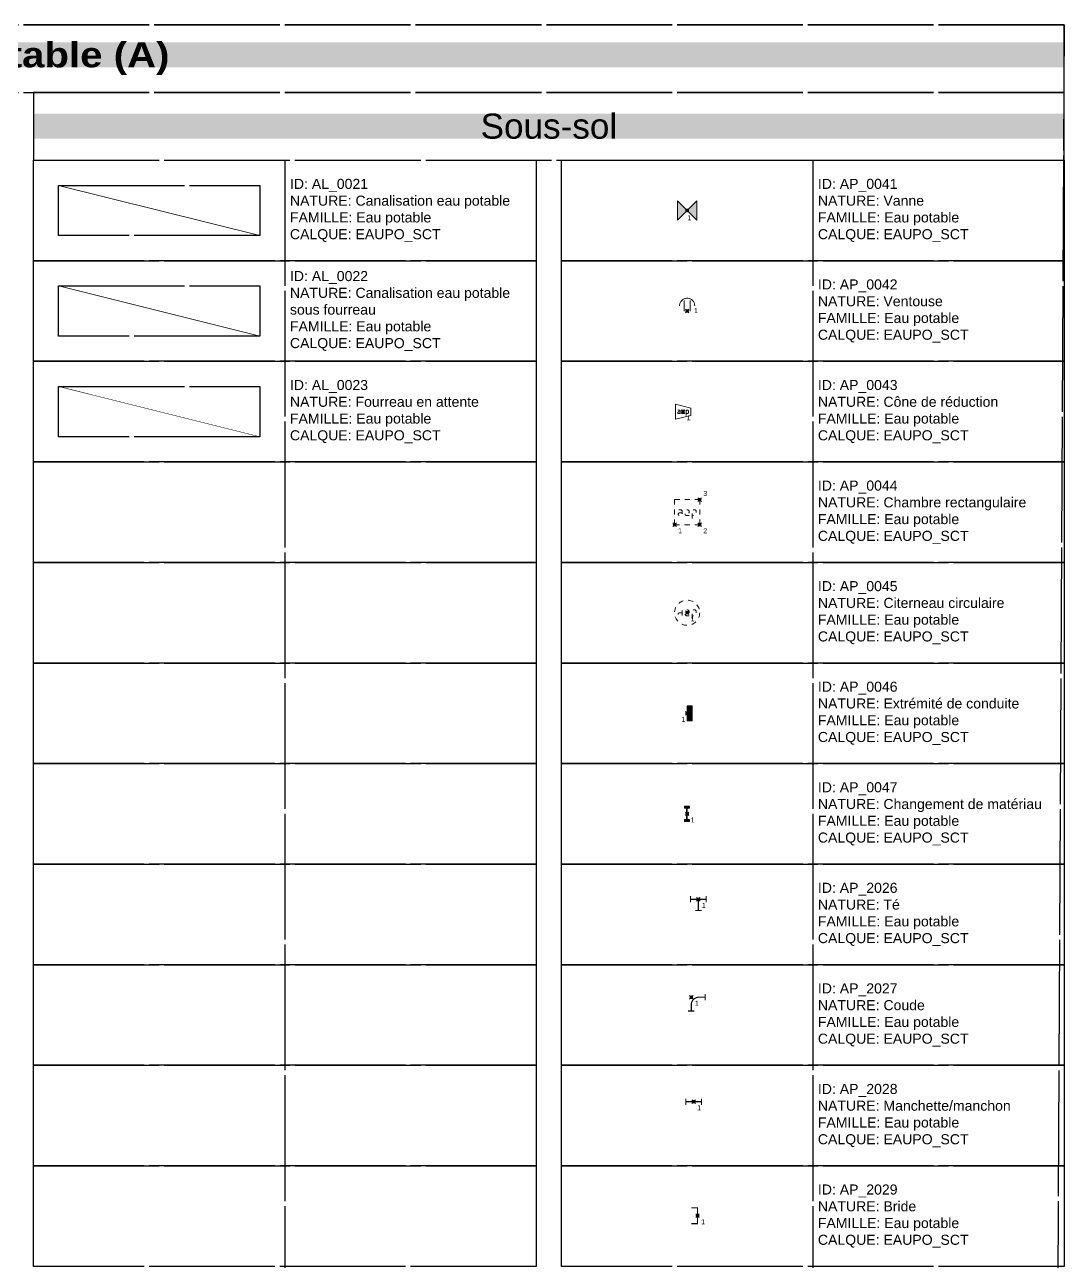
# Model space of a CAD drawing. Header units: metres. Extents: x 3067 to 3319, y 1703 to 1914.
# Drawn here: x 3087.87 to 3108.55, y 1889.35 to 1913.95 of the extents above; entities that cross this region are included whole.
import ezdxf

# ---------------------------------------------------------------- set-up
doc = ezdxf.new("R2010")
doc.units = ezdxf.units.M
doc.linetypes.add('Socle_Continu', pattern=[2.5, 2.5, 0])
doc.linetypes.add('Socle_Discontinu', pattern=[0.075, 0.05, -0.025])
doc.layers.get('0').update_dxf_attribs({"lineweight": 30})
for name, color, linetype, lineweight in [('1', 7, 'Socle_Continu', 30), ('2', 7, 'Socle_Continu', 30), ('3_sens et nbr de points', 7, 'Socle_Continu', 5), ('EAUPO_SCT', 140, 'Socle_Continu', 13)]:
    doc.layers.add(name, color=color, linetype=linetype, lineweight=lineweight)
doc.styles.add('Reseaux', font='arial.ttf')
doc.styles.get("Standard").update_dxf_attribs({"font": 'arial.ttf'})
doc.linetypes.add('AL_0021', pattern='A,3,-0.2,0.2,-0.381,["aep",Standard,S=0.254,R=0,X=-0.254,Y=-0.1],-0.381,0.2,-0.2', length=4.562)
doc.linetypes.add('AL_0022', pattern='A,3,-0.2,0.2,-0.508,["|aep|",Standard,S=0.254,R=0,X=-0.4,Y=-0.1],-0.508,0.2,-0.2', length=4.816)
doc.linetypes.add('AL_0023', pattern='A,4,-0.254,["| |",Standard,S=0.254,R=0,X=-0.127,Y=-0.1],-0.254', length=4.508)

# ---------------------------------------------------------------- blocks, each defined once
blk = doc.blocks.new('AP_0046')
at = {"layer": 'EAUPO_SCT', "linetype": 'Socle_Continu'}
blk.add_hatch(color=256, dxfattribs=at).paths.add_polyline_path([(0.101, 0.149), (0.099, -0.151), (-0.001, -0.15), (0.001, 0.15)])
at = {"layer": 'EAUPO_SCT', "linetype": 'Socle_Continu', "flags": 128}
blk.add_lwpolyline([(0.001, 0.15), (0.101, 0.149), (0.099, -0.151), (-0.001, -0.15)], close=True, dxfattribs=at)
at = {"layer": 'EAUPO_SCT', "linetype": 'Socle_Continu', "flags": 9}
for tag, p in [('ID', (0.768, 0.519)), ('NATURE', (0.768, 0.197)), ('FAMILLE', (0.768, -0.124)), ('CALQUE', (0.768, -0.445)), ('TYPE', (0.768, -0.767))]:
    blk.add_attdef(tag, p, '', height=0.2, dxfattribs=at)
blk = doc.blocks.new('AP_0045')
at = {"layer": 'EAUPO_SCT', "linetype": 'Socle_Discontinu', "flags": 128}
for points in [[(-0.099, 0), (-0.149, 0, 1.002527), (-0.149, -0.059), (-0.099, -0.059), (-0.099, 0.025, 0.408207), (-0.134, 0.059), (-0.168, 0.06)], [(0.039, -0.059), (-0.01, -0.059, -0.408864), (-0.04, -0.03), (-0.04, 0.02, -0.99952), (0.039, 0.02), (0.039, 0), (-0.04, 0)], [(0.099, -0.119), (0.099, 0.059), (0.143, 0.059, -0.410969), (0.178, 0.025), (0.178, -0.025, -0.406349), (0.143, -0.059), (0.099, -0.059)]]:
    blk.add_lwpolyline(points, format="xyb", dxfattribs=at)
at = {"layer": 'EAUPO_SCT', "linetype": 'Socle_Discontinu'}
blk.add_circle((0, 0), 0.25, dxfattribs=at)
at = {"layer": 'EAUPO_SCT', "linetype": 'Socle_Discontinu', "flags": 9}
for tag, p in [('ID', (0.789, 0.054)), ('NATURE', (0.789, -0.268)), ('FAMILLE', (0.789, -0.589)), ('CALQUE', (0.789, -0.91))]:
    blk.add_attdef(tag, p, '', height=0.2, dxfattribs=at)
blk = doc.blocks.new('AP_0044')
at = {"layer": 'EAUPO_SCT', "linetype": 'Socle_Discontinu'}
blk.add_lwpolyline([(0, 0), (0.501, 0), (0.501, 0.5), (0, 0.5)], close=True, dxfattribs=at)
at = {"layer": 'EAUPO_SCT', "linetype": 'Socle_Discontinu', "flags": 128}
for points in [[(0.117, 0.298, -0.408207), (0.151, 0.264), (0.151, 0.18), (0.102, 0.18, -1.002527), (0.102, 0.239)], [(0.29, 0.18), (0.241, 0.18, -0.408864), (0.211, 0.209), (0.211, 0.259, -0.99952), (0.29, 0.259), (0.29, 0.239), (0.211, 0.239)], [(0.349, 0.12), (0.349, 0.298), (0.394, 0.298, -0.410969), (0.429, 0.264), (0.429, 0.214, -0.406349), (0.394, 0.18), (0.349, 0.18)]]:
    blk.add_lwpolyline(points, format="xyb", dxfattribs=at)
for points in [[(0.082, 0.298), (0.117, 0.298)], [(0.151, 0.239), (0.102, 0.239)]]:
    blk.add_lwpolyline(points, dxfattribs=at)
at = {"layer": 'EAUPO_SCT', "linetype": 'Socle_Discontinu', "flags": 9}
for tag, p in [('ID', (1.008, 0.395)), ('NATURE', (1.008, 0.074)), ('FAMILLE', (1.008, -0.248)), ('CALQUE', (1.008, -0.569))]:
    blk.add_attdef(tag, p, '', height=0.2, dxfattribs=at)
blk = doc.blocks.new('AP_0043')
at = {"layer": 'EAUPO_SCT', "linetype": 'Socle_Continu', "flags": 128}
blk.add_lwpolyline([(-0.153, -0.146), (0.153, -0.075), (0.153, 0.075), (-0.153, 0.154)], close=True, dxfattribs=at)
for points in [[(-0.08, 0.035, -0.413065), (-0.059, 0.015), (-0.059, -0.035), (-0.089, -0.035, -0.998509), (-0.089, 0)], [(0.023, -0.035), (-0.006, -0.035, -0.408864), (-0.024, -0.018), (-0.024, 0.012, -0.99952), (0.023, 0.012), (0.023, 0), (-0.024, 0)], [(0.059, -0.071), (0.059, 0.035), (0.085, 0.035, -0.410969), (0.106, 0.015), (0.106, -0.015, -0.406349), (0.085, -0.035), (0.059, -0.035)]]:
    blk.add_lwpolyline(points, format="xyb", dxfattribs=at)
for points in [[(-0.101, 0.035), (-0.08, 0.035)], [(-0.059, 0), (-0.089, 0)]]:
    blk.add_lwpolyline(points, dxfattribs=at)
at = {"layer": 'EAUPO_SCT', "linetype": 'Socle_Continu', "flags": 9}
for tag, p in [('ID', (0.722, 0.515)), ('NATURE', (0.722, 0.193)), ('FAMILLE', (0.722, -0.128)), ('CALQUE', (0.722, -0.449)), ('TYPE', (0.722, -0.77))]:
    blk.add_attdef(tag, p, '', height=0.2, dxfattribs=at)
blk = doc.blocks.new('AP_0041')
at = {"layer": 'EAUPO_SCT', "linetype": 'Socle_Continu'}
blk.add_hatch(color=256, dxfattribs=at).paths.add_polyline_path([(-0.19, -0.19), (-0.19, 0.19), (0.19, -0.19), (0.19, 0.19)])
at = {"layer": 'EAUPO_SCT', "linetype": 'Socle_Continu', "flags": 128}
blk.add_lwpolyline([(-0.19, 0.19), (0.19, -0.19), (0.19, 0.19), (-0.19, -0.19)], close=True, dxfattribs=at)
at = {"layer": 'EAUPO_SCT', "linetype": 'Socle_Continu', "flags": 9}
for tag, p in [('ID', (0.715, 0.394)), ('NATURE', (0.715, 0.073)), ('FAMILLE', (0.715, -0.248)), ('CALQUE', (0.715, -0.57)), ('TYPE', (0.715, -0.891))]:
    blk.add_attdef(tag, p, '', height=0.2, dxfattribs=at)
blk = doc.blocks.new('AP_0047')
at = {"layer": 'EAUPO_SCT', "linetype": 'Socle_Continu'}
blk.add_hatch(color=256, dxfattribs=at).paths.add_polyline_path([(0.057, 0.15), (-0.043, 0.15), (-0.044, 0.113), (0, 0.112), (0, -0.112), (-0.044, -0.112), (-0.044, -0.15), (0.056, -0.15), (0.056, -0.113), (0.012, -0.113), (0.013, 0.112), (0.056, 0.112)])
for p, q in [((-0.043, 0.15), (-0.044, 0.113)), ((-0.044, 0.113), (0, 0.112)), ((0.057, 0.15), (-0.043, 0.15)), ((0, 0.112), (0, -0.112)), ((0.012, -0.113), (0.013, 0.112)), ((0.013, 0.112), (0.056, 0.112)), ((0.056, 0.112), (0.057, 0.15)), ((0, -0.112), (-0.044, -0.112)), ((-0.044, -0.112), (-0.044, -0.15)), ((-0.044, -0.15), (0.056, -0.15)), ((0.056, -0.113), (0.012, -0.113)), ((0.056, -0.15), (0.056, -0.113))]:
    blk.add_line(p, q, dxfattribs=at)
at = {"layer": 'EAUPO_SCT', "linetype": 'Socle_Continu', "flags": 9}
for tag, p in [('ID', (0.804, -0.066)), ('NATURE', (0.804, -0.387)), ('FAMILLE', (0.804, -0.708)), ('CALQUE', (0.804, -1.029))]:
    blk.add_attdef(tag, p, '', height=0.2, dxfattribs=at)
blk = doc.blocks.new('AP_0042')
at = {"layer": 'EAUPO_SCT', "linetype": 'Socle_Continu'}
for p, q in [((-0.06, 0), (-0.06, 0.21)), ((0.06, 0), (0.06, 0.21))]:
    blk.add_line(p, q, dxfattribs=at)
blk.add_arc((0, 0.105), 0.15, 0, 180, dxfattribs=at)
at = {"layer": 'EAUPO_SCT', "linetype": 'Socle_Continu', "flags": 9}
for tag, p in [('ID', (0.709, 0.457)), ('NATURE', (0.709, 0.136)), ('FAMILLE', (0.709, -0.185)), ('CALQUE', (0.709, -0.507))]:
    blk.add_attdef(tag, p, '', height=0.2, dxfattribs=at)
blk = doc.blocks.new('AP_2026')
at = {"layer": 'EAUPO_SCT', "linetype": 'Socle_Continu', "const_width": 0.0225, "flags": 128}
for points in [[(-0.155, -0.063), (-0.155, 0.063)], [(-0.155, 0), (0.155, 0)], [(0, -0.222), (0, 0)], [(0.155, -0.063), (0.155, 0.063)], [(-0.063, -0.222), (0.063, -0.222)]]:
    blk.add_lwpolyline(points, dxfattribs=at)
at = {"layer": 'EAUPO_SCT', "linetype": 'Socle_Continu', "flags": 9}
for tag, p in [('ID', (0.905, -0.058)), ('NATURE', (0.905, -0.38)), ('CALQUE', (0.905, -1.022)), ('TYPE', (0.905, -1.344))]:
    blk.add_attdef(tag, p, '', height=0.2, dxfattribs=at)
at = {"layer": 'EAUPO_SCT', "linetype": 'Socle_Continu', "style": 'Reseaux', "flags": 9}
blk.add_attdef('FAMILLE', (0.905, -0.701), '', height=0.2, dxfattribs=at)
blk = doc.blocks.new('AP_2027')
at = {"layer": 'EAUPO_SCT', "linetype": 'Socle_Continu', "const_width": 0.0225, "flags": 128}
blk.add_lwpolyline([(0, -0.275), (0, -0.15, -0.414214), (0.15, 0), (0.275, 0)], format="xyb", dxfattribs=at)
for points in [[(0.275, -0.063), (0.275, 0.063)], [(-0.063, -0.275), (0.063, -0.275)]]:
    blk.add_lwpolyline(points, dxfattribs=at)
at = {"layer": 'EAUPO_SCT', "linetype": 'Socle_Continu', "flags": 9}
for tag, p in [('ID', (1.186, -0.133)), ('NATURE', (1.186, -0.455)), ('TYPE', (1.186, -1.418))]:
    blk.add_attdef(tag, p, '', height=0.2, dxfattribs=at)
at = {"layer": 'EAUPO_SCT', "linetype": 'Socle_Continu', "style": 'Reseaux', "flags": 9}
for tag, p in [('FAMILLE', (1.186, -0.776)), ('CALQUE', (1.186, -1.097))]:
    blk.add_attdef(tag, p, '', height=0.2, dxfattribs=at)
blk = doc.blocks.new('AP_2028')
at = {"layer": 'EAUPO_SCT', "linetype": 'Socle_Continu', "const_width": 0.0225, "flags": 128}
for points in [[(-0.157, -0.063), (-0.157, 0.063)], [(-0.157, 0), (0.157, 0)], [(0.157, -0.063), (0.157, 0.063)]]:
    blk.add_lwpolyline(points, dxfattribs=at)
at = {"layer": 'EAUPO_SCT', "linetype": 'Socle_Continu', "flags": 9}
for tag, p in [('ID', (0.999, -0.033)), ('NATURE', (0.999, -0.355)), ('CALQUE', (0.999, -0.997)), ('TYPE', (0.999, -1.318))]:
    blk.add_attdef(tag, p, '', height=0.2, dxfattribs=at)
at = {"layer": 'EAUPO_SCT', "linetype": 'Socle_Continu', "style": 'Reseaux', "flags": 9}
blk.add_attdef('FAMILLE', (0.999, -0.676), '', height=0.2, dxfattribs=at)
blk = doc.blocks.new('AP_2029')
at = {"layer": 'EAUPO_SCT', "linetype": 'Socle_Continu', "const_width": 0.0225, "flags": 128}
blk.add_lwpolyline([(-0.125, 0.157), (0, 0.157), (0, -0.157), (-0.125, -0.157)], dxfattribs=at)
at = {"layer": 'EAUPO_SCT', "linetype": 'Socle_Continu', "flags": 9}
for tag, p in [('ID', (0.92, 0.234)), ('NATURE', (0.92, -0.087)), ('CALQUE', (0.92, -0.73)), ('TYPE', (0.92, -1.051))]:
    blk.add_attdef(tag, p, '', height=0.2, dxfattribs=at)
at = {"layer": 'EAUPO_SCT', "linetype": 'Socle_Continu', "style": 'Reseaux', "flags": 9}
blk.add_attdef('FAMILLE', (0.92, -0.408), '', height=0.2, dxfattribs=at)

msp = doc.modelspace()

# ---------------------------------------------------------------- linework, layer by layer
at = {"linetype": 'Socle_Continu'}
for p, q in [((3093.049, 1911.253), (3093.049, 1871.253)), ((3103.549, 1911.253), (3103.549, 1871.253))]:
    msp.add_line(p, q, dxfattribs=at)
at = {"color": 140, "linetype": 'Socle_Continu'}
msp.add_lwpolyline([(3067.049, 1912.6), (3108.549, 1912.6), (3108.549, 1913.947), (3067.049, 1913.947)], close=True, dxfattribs=at)
at = {"linetype": 'Socle_Continu'}
for points in [[(3088.049, 1911.253), (3108.549, 1911.253), (3108.549, 1912.6), (3088.049, 1912.6)], [(3088.049, 1911.253), (3098.049, 1911.253), (3098.049, 1909.253), (3088.049, 1909.253)], [(3098.549, 1911.253), (3108.549, 1911.253), (3108.549, 1909.253), (3098.549, 1909.253)], [(3088.049, 1909.253), (3098.049, 1909.253), (3098.049, 1907.253), (3088.049, 1907.253)], [(3098.549, 1909.253), (3108.549, 1909.253), (3108.549, 1907.253), (3098.549, 1907.253)], [(3088.049, 1907.253), (3098.049, 1907.253), (3098.049, 1905.253), (3088.049, 1905.253)], [(3098.549, 1907.253), (3108.549, 1907.253), (3108.549, 1905.253), (3098.549, 1905.253)], [(3088.049, 1905.253), (3098.049, 1905.253), (3098.049, 1903.253), (3088.049, 1903.253)], [(3098.549, 1905.253), (3108.549, 1905.253), (3108.549, 1903.253), (3098.549, 1903.253)], [(3088.049, 1903.253), (3098.049, 1903.253), (3098.049, 1901.253), (3088.049, 1901.253)], [(3098.549, 1903.253), (3108.549, 1903.253), (3108.549, 1901.253), (3098.549, 1901.253)], [(3088.049, 1901.253), (3098.049, 1901.253), (3098.049, 1899.253), (3088.049, 1899.253)], [(3098.549, 1901.253), (3108.549, 1901.253), (3108.549, 1899.253), (3098.549, 1899.253)], [(3088.049, 1899.253), (3098.049, 1899.253), (3098.049, 1897.253), (3088.049, 1897.253)], [(3098.549, 1899.253), (3108.549, 1899.253), (3108.549, 1897.253), (3098.549, 1897.253)], [(3088.049, 1897.253), (3098.049, 1897.253), (3098.049, 1895.253), (3088.049, 1895.253)], [(3098.549, 1897.253), (3108.549, 1897.253), (3108.549, 1895.253), (3098.549, 1895.253)], [(3088.049, 1895.253), (3098.049, 1895.253), (3098.049, 1893.253), (3088.049, 1893.253)], [(3098.549, 1895.253), (3108.549, 1895.253), (3108.549, 1893.253), (3098.549, 1893.253)], [(3088.049, 1893.253), (3098.049, 1893.253), (3098.049, 1891.253), (3088.049, 1891.253)], [(3098.549, 1893.253), (3108.549, 1893.253), (3108.549, 1891.253), (3098.549, 1891.253)], [(3088.049, 1891.253), (3098.049, 1891.253), (3098.049, 1889.253), (3088.049, 1889.253)], [(3098.549, 1891.253), (3108.549, 1891.253), (3108.549, 1889.253), (3098.549, 1889.253)]]:
    msp.add_lwpolyline(points, close=True, dxfattribs=at)
at = {"layer": '1', "color": 140, "linetype": 'Socle_Continu'}
msp.add_lwpolyline([(3067.049, 1913.947), (3108.549, 1913.947), (3108.299, 1865.253), (3066.799, 1865.253)], close=True, dxfattribs=at)
at = {"layer": '2', "linetype": 'Socle_Continu'}
for points in [[(3088.549, 1910.753), (3092.549, 1910.753), (3092.549, 1909.753), (3088.549, 1909.753)], [(3088.549, 1908.753), (3092.549, 1908.753), (3092.549, 1907.753), (3088.549, 1907.753)], [(3088.549, 1906.753), (3092.549, 1906.753), (3092.549, 1905.753), (3088.549, 1905.753)]]:
    msp.add_lwpolyline(points, close=True, dxfattribs=at)
at = {"layer": '3_sens et nbr de points', "linetype": 'Socle_Continu'}
for p, q in [((3101.014, 1910.289), (3101.084, 1910.218)), ((3101.014, 1910.289), (3101.084, 1910.218)), ((3101.014, 1910.218), (3101.084, 1910.289)), ((3101.014, 1908.289), (3101.084, 1908.218)), ((3101.014, 1908.289), (3101.084, 1908.218)), ((3101.014, 1908.218), (3101.084, 1908.289)), ((3100.932, 1906.285), (3101.002, 1906.214)), ((3100.932, 1906.285), (3101.002, 1906.214)), ((3100.932, 1906.214), (3101.002, 1906.285)), ((3101.264, 1904.539), (3101.335, 1904.468)), ((3101.264, 1904.539), (3101.335, 1904.468)), ((3101.264, 1904.468), (3101.335, 1904.539)), ((3100.763, 1904.039), (3100.834, 1903.968)), ((3100.763, 1904.039), (3100.834, 1903.968)), ((3100.763, 1903.968), (3100.834, 1904.039)), ((3101.264, 1904.039), (3101.335, 1903.968)), ((3101.264, 1904.039), (3101.335, 1903.968)), ((3101.264, 1903.968), (3101.335, 1904.039)), ((3101.014, 1902.289), (3101.084, 1902.218)), ((3101.014, 1902.289), (3101.084, 1902.218)), ((3101.014, 1902.218), (3101.084, 1902.289)), ((3101.014, 1900.289), (3101.084, 1900.218)), ((3101.014, 1900.289), (3101.084, 1900.218)), ((3101.014, 1900.218), (3101.084, 1900.289)), ((3101.014, 1898.289), (3101.084, 1898.218)), ((3101.014, 1898.289), (3101.084, 1898.218)), ((3101.014, 1898.218), (3101.084, 1898.289)), ((3101.236, 1896.589), (3101.307, 1896.518)), ((3101.236, 1896.589), (3101.307, 1896.518)), ((3101.236, 1896.518), (3101.307, 1896.589)), ((3101.096, 1894.641), (3101.166, 1894.57)), ((3101.096, 1894.641), (3101.166, 1894.57)), ((3101.096, 1894.57), (3101.166, 1894.641)), ((3101.142, 1892.564), (3101.213, 1892.493)), ((3101.142, 1892.564), (3101.213, 1892.493)), ((3101.142, 1892.493), (3101.213, 1892.564)), ((3101.221, 1890.296), (3101.291, 1890.226)), ((3101.221, 1890.296), (3101.291, 1890.226)), ((3101.221, 1890.226), (3101.291, 1890.296))]:
    msp.add_line(p, q, dxfattribs=at)
for centre in [(3101.049, 1910.253), (3101.049, 1908.253), (3100.967, 1906.25), (3101.299, 1904.503), (3100.799, 1904.003), (3101.299, 1904.003), (3101.049, 1902.253), (3101.049, 1900.253), (3101.049, 1898.253), (3101.272, 1896.554), (3101.131, 1894.606), (3101.178, 1892.529), (3101.256, 1890.261)]:
    msp.add_circle(centre, 0.025, dxfattribs=at)
at = {"layer": 'EAUPO_SCT', "linetype": 'AL_0021', "flags": 128}
msp.add_lwpolyline([(3088.549, 1909.753), (3088.549, 1910.753), (3092.549, 1909.753), (3092.549, 1910.753)], dxfattribs=at)
at = {"layer": 'EAUPO_SCT', "linetype": 'AL_0022', "flags": 128}
msp.add_lwpolyline([(3088.549, 1907.753), (3088.549, 1908.753), (3092.549, 1907.753), (3092.549, 1908.753)], dxfattribs=at)
at = {"layer": 'EAUPO_SCT', "linetype": 'AL_0023', "const_width": 0.01, "flags": 128}
msp.add_lwpolyline([(3088.549, 1905.753), (3088.549, 1906.753), (3092.549, 1905.753), (3092.549, 1906.753)], dxfattribs=at)

# ---------------------------------------------------------------- block references
at = {"layer": 'EAUPO_SCT', "linetype": 'Socle_Continu'}
for name, p in [('AP_0041', (3101.049, 1910.253)), ('AP_0042', (3101.049, 1908.253)), ('AP_0043', (3100.967, 1906.249)), ('AP_0044', (3100.799, 1904.004)), ('AP_0045', (3101.049, 1902.253)), ('AP_0046', (3101.049, 1900.254)), ('AP_0047', (3101.037, 1898.253)), ('AP_2026', (3101.272, 1896.554)), ('AP_2027', (3101.131, 1894.606)), ('AP_2028', (3101.178, 1892.529)), ('AP_2029', (3101.256, 1890.261))]:
    msp.add_blockref(name, p, dxfattribs=at)

# ---------------------------------------------------------------- texts
at = {"color": 140, "linetype": 'Socle_Continu', "insert": (3087.799, 1913.274), "char_height": 0.5, "width": 41.5, "attachment_point": 5, "bg_fill": 1, "box_fill_scale": 1, "bg_fill_color": 4, "bg_fill_transparency": 0}
msp.add_mtext('{\\fArial Black|b0|i0|c0|p34;\\C7;Eau Potable (A)}', dxfattribs=at)
at = {"linetype": 'Socle_Continu', "insert": (3098.299, 1911.927), "char_height": 0.5, "width": 20.5, "attachment_point": 5, "bg_fill": 1, "box_fill_scale": 1, "bg_fill_color": 254, "bg_fill_transparency": 0}
msp.add_mtext('\\pxqc;Sous-sol', dxfattribs=at)
at = {"linetype": 'Socle_Continu', "char_height": 0.2, "width": 4.9, "attachment_point": 4}
for s, insert in [('ID: AL_0021\\PNATURE: Canalisation eau potable\\PFAMILLE: Eau potable\\PCALQUE: EAUPO_SCT', (3093.149, 1910.253)), ('ID: AP_0041\\PNATURE: Vanne\\PFAMILLE: Eau potable\\PCALQUE: EAUPO_SCT', (3103.649, 1910.253)), ('ID: AL_0022\\PNATURE: Canalisation eau potable sous fourreau\\PFAMILLE: Eau potable\\PCALQUE: EAUPO_SCT', (3093.149, 1908.253)), ('ID: AP_0042\\PNATURE: Ventouse\\PFAMILLE: Eau potable\\PCALQUE: EAUPO_SCT', (3103.649, 1908.253)), ('ID: AL_0023\\PNATURE: Fourreau en attente\\PFAMILLE: Eau potable\\PCALQUE: EAUPO_SCT', (3093.149, 1906.253)), ('ID: AP_0043\\PNATURE: Cône de réduction\\PFAMILLE: Eau potable\\PCALQUE: EAUPO_SCT', (3103.649, 1906.253)), ('ID: AP_0044\\PNATURE: Chambre rectangulaire\\PFAMILLE: Eau potable\\PCALQUE: EAUPO_SCT', (3103.649, 1904.253)), ('ID: AP_0045\\PNATURE: Citerneau circulaire\\PFAMILLE: Eau potable\\PCALQUE: EAUPO_SCT', (3103.649, 1902.253)), ('ID: AP_0046\\PNATURE: Extrémité de conduite\\PFAMILLE: Eau potable\\PCALQUE: EAUPO_SCT', (3103.649, 1900.253)), ('ID: AP_0047\\PNATURE: Changement de matériau\\PFAMILLE: Eau potable\\PCALQUE: EAUPO_SCT', (3103.649, 1898.253)), ('ID: AP_2026\\PNATURE: Té\\PFAMILLE: Eau potable\\PCALQUE: EAUPO_SCT', (3103.649, 1896.253)), ('ID: AP_2027\\PNATURE: Coude\\PFAMILLE: Eau potable\\PCALQUE: EAUPO_SCT', (3103.649, 1894.253)), ('ID: AP_2028\\PNATURE: Manchette/manchon\\PFAMILLE: Eau potable\\PCALQUE: EAUPO_SCT', (3103.649, 1892.253)), ('ID: AP_2029\\PNATURE: Bride\\PFAMILLE: Eau potable\\PCALQUE: EAUPO_SCT', (3103.649, 1890.253))]:
    msp.add_mtext(s, dxfattribs=dict(at, insert=insert))
at = {"layer": '3_sens et nbr de points', "linetype": 'Socle_Continu', "char_height": 0.1, "attachment_point": 1}
for s, insert in [('1', (3101.052, 1910.159)), ('1', (3101.186, 1908.312)), ('1', (3101.038, 1906.179)), ('3', (3101.37, 1904.676)), ('1', (3100.869, 1903.933)), ('2', (3101.37, 1903.933)), ('1', (3101.12, 1902.183)), ('1', (3100.934, 1900.183)), ('1', (3101.12, 1898.183)), ('1', (3101.342, 1896.483)), ('1', (3101.202, 1894.535)), ('1', (3101.248, 1892.458)), ('1', (3101.327, 1890.19))]:
    msp.add_mtext_dynamic_manual_height_columns(s, width=0.17351, gutter_width=1, heights=[0], dxfattribs=dict(at, insert=insert))

doc.saveas('drawing.dxf')
